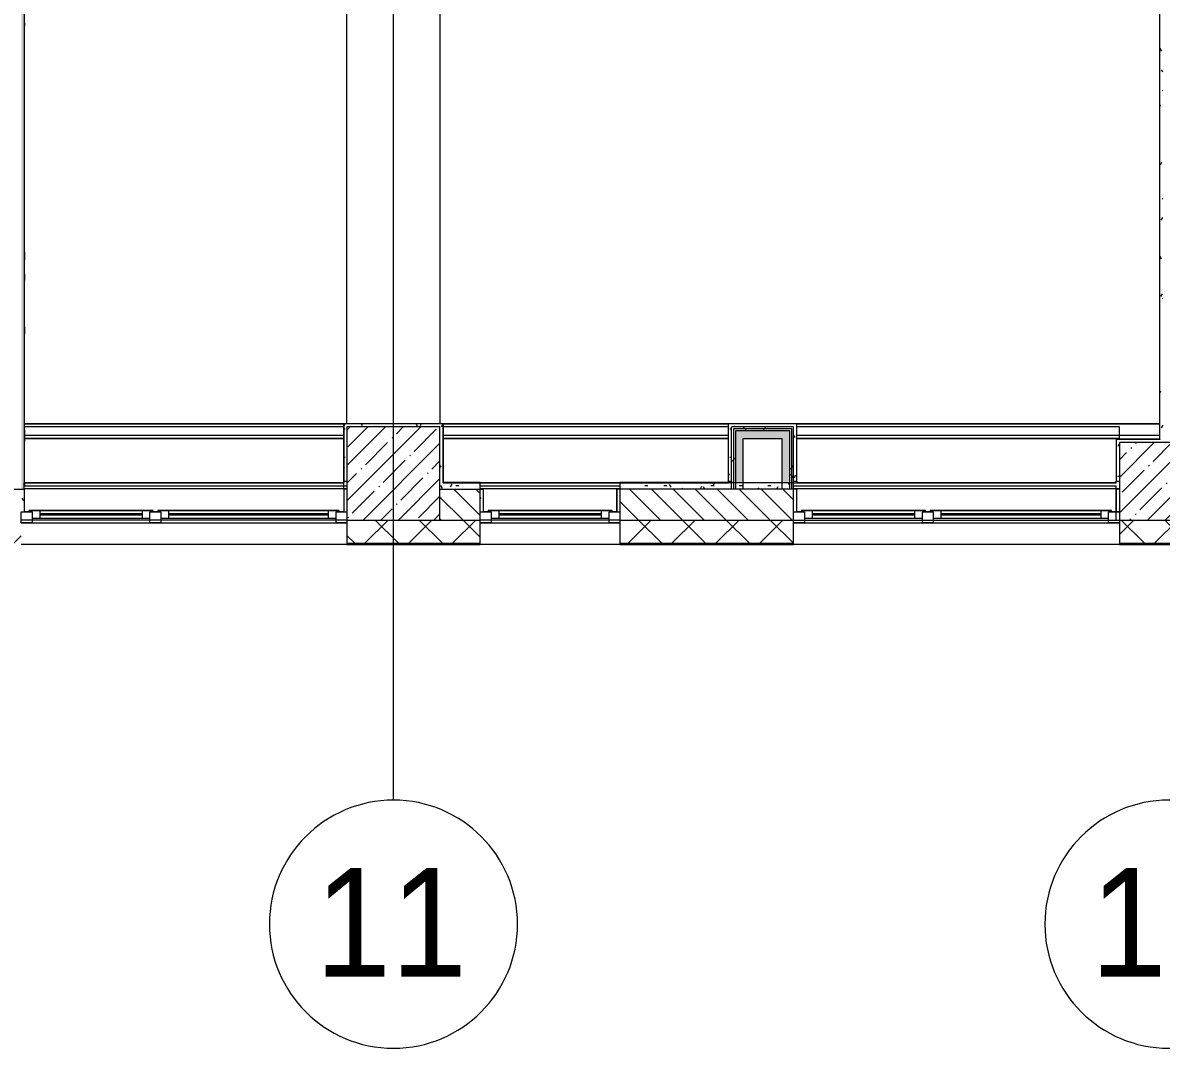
# Model space of a CAD drawing. Header units: millimetres. Extents: x -1113 to 415037, y -3642 to 354837.
# Drawn here: x 179692 to 187032, y -3506 to 3107 of the extents above; entities that cross this region are included whole.
import ezdxf

# ---------------------------------------------------------------- set-up
doc = ezdxf.new("R2010")
doc.units = ezdxf.units.MM
for name, color, linetype, lineweight in [('A-FLOR', 7, 'Continuous', 9), ('A-GLAZ', 7, 'Continuous', 9), ('A-GLAZ-1', 7, 'Continuous', 5), ('A-WALL', 7, 'Continuous', 5), ('I-WALL', 7, 'Continuous', 5), ('S-COLS', 7, 'Continuous', 9), ('S-COLS-1', 7, 'Continuous', 5), ('Оси', 7, 'Continuous', 9), ('Оси-1', 7, 'Continuous', 20)]:
    doc.layers.add(name, color=color, linetype=linetype, lineweight=lineweight)
doc.layers.add('A-WALL-1', color=9, linetype='Continuous', lineweight=5, true_color=0x808080)
doc.layers.add('A-WALL-FNSH-1', color=9, linetype='Continuous', lineweight=5, true_color=0x808080)
doc.styles.add('Arial', font='arial.ttf', dxfattribs={"width": 0.9, "height": 700})
pattern_1 = [(0, (148772.123, -1e-08), (243.84, 60.96), [20.117, -162.763, 20.117, -162.763, -975.36]), (0, (148772.123, -1e-08), (243.84, 60.96), [-365.76, 20.117, -345.643, 20.117, -162.763, -426.72]), (0, (148772.123, -1e-08), (243.84, 60.96), [-914.4, 20.117, -101.803, 20.117, -284.683]), (120, (148863.563, 30.48), (-174.71291, 180.69163), [20.117, -162.763, 20.117, -162.763, -975.36]), (120, (148863.563, 30.48), (-174.71291, 180.69163), [-365.76, 20.117, -345.643, 20.117, -162.763, -426.72]), (120, (148863.563, 30.48), (-174.71291, 180.69163), [-914.4, 20.117, -101.803, 20.117, -284.683]), (240, (148894.043, 152.4), (-69.12709, -241.65163), [20.117, -162.763, 20.117, -162.763, -975.36]), (240, (148894.043, 152.4), (-69.12709, -241.65163), [-365.76, 20.117, -345.643, 20.117, -162.763, -426.72]), (240, (148894.043, 152.4), (-69.12709, -241.65163), [-914.4, 20.117, -101.803, 20.117, -284.683])]
pattern_2 = [(45, (148772.12, -1e-08), (-212.132, 212.132), []), (135, (148772.12, -1e-08), (-212.132, -212.132), [])]

# ---------------------------------------------------------------- blocks, each defined once
blk = doc.blocks.new('BSC_Колонна _Прямоугольная - 600х600-V313-Объем проектирования 2 этажа')
at = {"layer": 'S-COLS-1'}
h = blk.add_hatch(dxfattribs=at)
h.set_pattern_fill('FP_66', color=256, style=0, pattern_type=2)
h.set_pattern_definition([(45, (-33310, -200), (-114.04925, 114.04925), []), (45, (-33195.95, -200), (-114.04925, 114.04925), [201.613, -40.323, 6.706, -33.617])])
h.paths.add_polyline_path([(-300, -300), (300, -300), (300, 300), (-300, 300), (-300, -247.3)])
for p, q in [((300, 300), (-300, 300)), ((-300, 300), (-300, -300)), ((300, -300), (300, 300)), ((-300, -300), (300, -300))]:
    blk.add_line(p, q, dxfattribs=at)
blk = doc.blocks.new('120_Окно_СКБ_2Ст - 120_Окно_СКБ_2Ст 2100х2400 _мал створка справа_-22446225-Объем проектирования 2 этажа')
at = {"layer": 'A-GLAZ'}
for p, q in [((-1050, -127), (-1050, -57)), ((-1050, -57), (-980, -57)), ((-980, -57), (-980, -127)), ((150, -127), (150, -57)), ((150, -57), (220, -57)), ((220, -57), (220, -127)), ((980, -127), (980, -57)), ((980, -57), (1050, -57)), ((1050, -57), (1050, -127)), ((-980, -127), (-1050, -127)), ((-980, -127), (-1000, -127)), ((-1000, -127), (-1000, -137)), ((-1000, -137), (170, -137)), ((170, -137), (-1000, -137)), ((150, -87), (-980, -87)), ((-980, -87), (-980, -127)), ((-930, -137), (-930, -87)), ((100, -137), (100, -87)), ((150, -127), (150, -87)), ((220, -127), (150, -127)), ((170, -127), (150, -127)), ((170, -137), (170, -127)), ((220, -127), (200, -127)), ((200, -127), (200, -137)), ((200, -137), (1000, -137)), ((1000, -137), (200, -137)), ((980, -87), (220, -87)), ((220, -87), (220, -127)), ((270, -137), (270, -87)), ((930, -137), (930, -87)), ((980, -127), (980, -87)), ((1050, -127), (980, -127)), ((1000, -127), (980, -127)), ((1000, -137), (1000, -127))]:
    blk.add_line(p, q, dxfattribs=at)
at = {"layer": 'A-GLAZ-1'}
for p, q in [((1050, -57), (-1050, -57)), ((-1030, -127), (-1000, -127)), ((-930, -107), (100, -107)), ((100, -117), (-930, -117)), ((170, -127), (200, -127)), ((270, -107), (930, -107)), ((930, -117), (270, -117)), ((1000, -127), (1030, -127))]:
    blk.add_line(p, q, dxfattribs=at)
blk = doc.blocks.new('120_Окно_СКБ_2Ст - 120_Окно_СКБ_2Ст 2100х2400 _мал створка справа_-V319-Объем проектирования 2 этажа')
at = {"layer": 'A-GLAZ'}
for p, q in [((-1050, -127), (-1050, -57)), ((-1050, -57), (-980, -57)), ((-980, -57), (-980, -127)), ((150, -127), (150, -57)), ((150, -57), (220, -57)), ((220, -57), (220, -127)), ((980, -127), (980, -57)), ((980, -57), (1050, -57)), ((1050, -57), (1050, -127)), ((-980, -127), (-1050, -127)), ((-980, -127), (-1000, -127)), ((-1000, -127), (-1000, -137)), ((-1000, -137), (170, -137)), ((170, -137), (-1000, -137)), ((150, -87), (-980, -87)), ((-980, -87), (-980, -127)), ((-930, -137), (-930, -87)), ((100, -137), (100, -87)), ((150, -127), (150, -87)), ((220, -127), (150, -127)), ((170, -127), (150, -127)), ((170, -137), (170, -127)), ((220, -127), (200, -127)), ((200, -127), (200, -137)), ((200, -137), (1000, -137)), ((1000, -137), (200, -137)), ((980, -87), (220, -87)), ((220, -87), (220, -127)), ((270, -137), (270, -87)), ((930, -137), (930, -87)), ((980, -127), (980, -87)), ((1050, -127), (980, -127)), ((1000, -127), (980, -127)), ((1000, -137), (1000, -127))]:
    blk.add_line(p, q, dxfattribs=at)
at = {"layer": 'A-GLAZ-1'}
for p, q in [((1050, -57), (-1050, -57)), ((-1050, -127), (-1000, -127)), ((-930, -107), (100, -107)), ((100, -117), (-930, -117)), ((170, -127), (200, -127)), ((270, -107), (930, -107)), ((930, -117), (270, -117)), ((1000, -127), (1030, -127))]:
    blk.add_line(p, q, dxfattribs=at)
blk = doc.blocks.new('BSC_Колонна _Прямоугольная - 500х500-V366-Объем проектирования 2 этажа')
at = {"layer": 'S-COLS-1'}
h = blk.add_hatch(dxfattribs=at)
h.set_pattern_fill('FP_112', color=256, style=0, pattern_type=2)
h.set_pattern_definition([(45, (-38240, -150), (-114.04925, 114.04925), []), (45, (-38125.95, -150), (-114.04925, 114.04925), [201.613, -40.323, 6.706, -33.617])])
h.paths.add_polyline_path([(250, -250), (250, 250), (-250, 250), (-250, -250), (177, -250)])
for p, q in [((250, 250), (-250, 250)), ((-250, 250), (-250, -250)), ((250, -250), (250, 250)), ((-250, -250), (250, -250))]:
    blk.add_line(p, q, dxfattribs=at)
blk = doc.blocks.new('120_Окно_СКБ_1Ст - 120_Окно_СКБ_1Ст 900х2500_h_-V390-Объем проектирования 2 этажа')
at = {"layer": 'A-GLAZ'}
for p, q in [((-450, -127), (-450, -57)), ((-450, -57), (-380, -57)), ((-380, -57), (-380, -127)), ((380, -127), (380, -57)), ((380, -57), (450, -57)), ((450, -57), (450, -127)), ((-380, -127), (-450, -127)), ((-380, -127), (-400, -127)), ((-400, -127), (-400, -137)), ((-400, -137), (400, -137)), ((400, -137), (-400, -137)), ((380, -87), (-380, -87)), ((-380, -87), (-380, -127)), ((-330, -137), (-330, -87)), ((330, -137), (330, -87)), ((380, -127), (380, -87)), ((450, -127), (380, -127)), ((400, -127), (380, -127)), ((400, -137), (400, -127))]:
    blk.add_line(p, q, dxfattribs=at)
at = {"layer": 'A-GLAZ-1'}
for p, q in [((450, -57), (-450, -57)), ((-430, -127), (-400, -127)), ((-330, -107), (330, -107)), ((330, -117), (-330, -117)), ((400, -127), (430, -127))]:
    blk.add_line(p, q, dxfattribs=at)
blk = doc.blocks.new('Зашивка приборов отопления23 - Зашивка приборов отопления-33321838-Объем проектирования 2 этажа')
at = {"layer": 'A-WALL'}
for p, q in [((36620, 23400), (34540, 23400)), ((34560, 23079), (36620, 23079)), ((36620, 23079), (34560, 23079)), ((34560, 23004), (36620, 23004))]:
    blk.add_line(p, q, dxfattribs=at)
blk = doc.blocks.new('Зашивка приборов отопления24 - Зашивка приборов отопления-33321996-Объем проектирования 2 этажа')
at = {"layer": 'A-WALL'}
for p, q in [((36380, 23400), (35480, 23400)), ((34780, 23079), (36620, 23079)), ((36620, 23079), (34780, 23079)), ((34780, 23004), (36620, 23004))]:
    blk.add_line(p, q, dxfattribs=at)
blk = doc.blocks.new('Зашивка приборов отопления25 - Зашивка приборов отопления-33322064-Объем проектирования 2 этажа')
at = {"layer": 'A-WALL'}
for p, q in [((36640, 23400), (34540, 23400)), ((34540, 23084), (34540, 23079)), ((34540, 23079), (36620, 23079)), ((36620, 23079), (34540, 23079)), ((34540, 23079), (34540, 23004)), ((34540, 23004), (36620, 23004))]:
    blk.add_line(p, q, dxfattribs=at)
blk = doc.blocks.new('Ось сетки - D8-29747960-Объем проектирования 2 этажа')
at = {"layer": 'Оси-1'}
for start, end in [(360, 180), (180, 360)]:
    blk.add_arc((0, 0), 4, start, end, dxfattribs=at)

msp = doc.modelspace()

# ---------------------------------------------------------------- hatches: boundary and pattern name
at = {"layer": 'A-WALL'}
h = msp.add_hatch(dxfattribs=at)
h.set_pattern_fill('FP_2', color=256, style=0, pattern_type=2)
h.set_pattern_definition([(135, (148772.12, -1e-08), (-70.71068, -70.71068), [])])
h.paths.add_polyline_path([(183542.1, -100), (184662.1, -100), (184662.1, 100), (183542.1, 100), (183542.1, -66)])
h.paths.add_polyline_path([(182642.1, -100), (182642.1, 100), (182382.1, 100), (182382.1, -100)])
h = msp.add_hatch(dxfattribs=at)
h.set_pattern_fill('FP_24', color=256, style=0, pattern_type=2)
h.set_pattern_definition([(45, (148772.12, -1e-08), (-141.42136, 141.42136), []), (135, (148772.12, -1e-08), (-141.42136, -141.42136), [])])
h.paths.add_polyline_path([(224252.1, -250), (224472.1, -250), (224472.1, -100), (220332.1, -100), (220332.1, -250), (224048.6, -250)])
h.paths.add_polyline_path([(216098.5, -250), (219432.1, -250), (219432.1, -100), (215832.1, -100), (215832.1, -250)])
h.paths.add_polyline_path([(214182.1, -250), (214932.1, -250), (214932.1, -100), (213932.1, -100), (213932.1, -250)])
h.paths.add_polyline_path([(210182.1, -250), (210832.1, -250), (210832.1, -100), (209682.1, -100), (209682.1, -250)])
h.paths.add_polyline_path([(207582.1, -250), (207582.1, -100), (206832.1, -100), (206832.1, -250), (207425.7, -250)])
h.paths.add_polyline_path([(205182.1, -250), (205932.1, -250), (205932.1, -100), (205182.1, -100), (205182.1, -118)])
h.paths.add_polyline_path([(200682.1, -250), (202082.1, -250), (202082.1, -100), (200682.1, -100)])
h.paths.add_polyline_path([(196584.7, -250), (197582.1, -250), (197582.1, -100), (196182.1, -100), (196182.1, -250)])
h.paths.add_polyline_path([(191682.1, -250), (192808.5, -250), (192808.5, -100), (191432.1, -100), (191432.1, -250), (191525.5, -250)])
h.paths.add_polyline_path([(194082.1, -250), (194082.1, -100), (193708.5, -100), (193708.5, -250)])
h.paths.add_polyline_path([(187262.1, -250), (188332.1, -250), (188332.1, -100), (186762.1, -100), (186762.1, -250), (187189.1, -250)])
h.paths.add_polyline_path([(181782.1, -250), (182642.1, -250), (182642.1, -100), (181782.1, -100), (181782.1, -118)])
h.paths.add_polyline_path([(183575.5, -250), (184662.1, -250), (184662.1, -100), (183542.1, -100), (183542.1, -250)])
h.paths.add_polyline_path([(178516.3, -250), (179682.1, -250), (179682.1, -100), (177981.9, -100), (177981.9, -250)])
h.paths.add_polyline_path([(171289, -250), (171482.1, -250), (171482.1, -100), (170382.1, -100), (170382.1, -250), (171282.1, -250)])
h.paths.add_polyline_path([(174902.6, -250), (175181.9, -250), (175181.9, -100), (173582.1, -100), (173582.1, -250), (174332.1, -250)])
h.paths.add_polyline_path([(165432.1, -250), (166032.1, -250), (166032.1, -100), (164882.1, -100), (164882.1, -250)])
h.paths.add_polyline_path([(167582.1, -250), (167582.1, -100), (166932.1, -100), (166932.1, -250), (166952.6, -250)])
h.paths.add_polyline_path([(160932.1, -250), (161782.1, -250), (161782.1, -100), (160432.1, -100), (160432.1, -250), (160448, -250)])
h.paths.add_polyline_path([(155388.8, -250), (157332.1, -250), (157332.1, -100), (153402.1, -100), (153402.1, -250), (154666.1, -250)])
h.paths.add_polyline_path([(148662.1, -250), (152502.1, -250), (152502.1, -100), (148512.1, -100), (148512.1, -250)])
at = {"layer": 'I-WALL'}
h = msp.add_hatch(dxfattribs=at)
h.set_pattern_fill('FP_191', color=256, style=0, pattern_type=2)
h.set_pattern_definition(pattern_1)
h.paths.add_polyline_path([(179682.1, 100), (179702.1, 100), (179702.1, 7900), (179682.1, 7900), (179682.1, 120)])
h = msp.add_hatch(dxfattribs=at)
h.set_pattern_fill('FP_191', color=256, style=0, pattern_type=2)
h.set_pattern_definition(pattern_1)
h.paths.add_polyline_path([(187042.1, 400), (187041, 5250), (187022.1, 5250), (187022.1, 421), (187041.9, 400.2)])
h.paths.add_polyline_path([(187033.9, 400), (187041.9, 400.3), (187022.1, 420), (187022.1, 400)])
h = msp.add_hatch(dxfattribs=at)
h.set_pattern_fill('FP_191', color=256, style=0, pattern_type=2)
h.set_pattern_definition(pattern_1)
h.paths.add_polyline_path([(181782.1, 150), (181782.1, 520), (181762.1, 520), (181762.1, 150), (181768.6, 150)])
h = msp.add_hatch(dxfattribs=at)
h.set_pattern_fill('FP_191', color=256, style=0, pattern_type=2)
h.set_pattern_definition(pattern_1)
h.paths.add_polyline_path([(182382.1, 500), (182402.1, 500.2), (182402.1, 520), (181782.1, 520), (181782.1, 500), (182130, 500)])
h = msp.add_hatch(dxfattribs=at)
h.set_pattern_fill('FP_191', color=256, style=0, pattern_type=2)
h.set_pattern_definition(pattern_1)
h.paths.add_polyline_path([(184681.1, 500), (184682.1, 500), (184681.1, 520), (184242.1, 520), (184242.1, 500), (184662.1, 500)])
h = msp.add_hatch(dxfattribs=at)
h.set_pattern_fill('FP_191', color=256, style=0, pattern_type=2)
h.set_pattern_definition(pattern_1)
h.paths.add_polyline_path([(182402.1, 140), (182402.1, 500), (182382.1, 500), (182382.1, 140)])
h = msp.add_hatch(dxfattribs=at)
h.set_pattern_fill('FP_191', color=256, style=0, pattern_type=2)
h.set_pattern_definition(pattern_1)
h.paths.add_polyline_path([(184262.1, 150), (184262.1, 500), (184242.1, 499), (184242.1, 150)])
h = msp.add_hatch(dxfattribs=at)
h.set_pattern_fill('FP_192', color=256, style=0, pattern_type=2)
h.set_pattern_definition(pattern_2)
h.paths.add_polyline_path([(184262.1, 140), (184274.6, 140), (184274.6, 500), (184262.1, 500), (184262.1, 150)])
h = msp.add_hatch(dxfattribs=at)
h.set_pattern_fill('FP_192', color=256, style=0, pattern_type=2)
h.set_pattern_definition(pattern_2)
h.paths.add_polyline_path([(184274.6, 487.5), (184662.1, 487.5), (184662.1, 500), (184274.6, 500)])
h = msp.add_hatch(dxfattribs=at)
h.set_pattern_fill('FP_192', color=256, style=0, pattern_type=2)
h.set_pattern_definition(pattern_2)
h.paths.add_polyline_path([(184274.6, 140), (184287.1, 140), (184287.1, 487.5), (184274.6, 487.5), (184274.6, 150)])
h = msp.add_hatch(dxfattribs=at)
h.set_pattern_fill('FP_192', color=256, style=0, pattern_type=2)
h.set_pattern_definition(pattern_2)
h.paths.add_polyline_path([(184287.1, 475), (184649.6, 475), (184649.6, 487.5), (184287.1, 487.5)])
for points in [[(184337.1, 140), (184337.1, 475), (184287.1, 475), (184287.1, 140), (184298.2, 140)], [(184637.1, 425), (184637.1, 475), (184337.1, 475), (184337.1, 425), (184587.1, 425)], [(184587.1, 140), (184637.1, 140), (184637.1, 425), (184587.1, 425), (184587.1, 281)]]:
    msp.add_hatch(color=256, dxfattribs=at).paths.add_polyline_path(points)
h = msp.add_hatch(dxfattribs=at)
h.set_pattern_fill('FP_192', color=256, style=0, pattern_type=2)
h.set_pattern_definition(pattern_2)
h.paths.add_polyline_path([(184637.1, 140), (184649.6, 140), (184649.6, 475), (184637.1, 475), (184637.1, 284.2)])
h = msp.add_hatch(dxfattribs=at)
h.set_pattern_fill('FP_192', color=256, style=0, pattern_type=2)
h.set_pattern_definition(pattern_2)
h.paths.add_polyline_path([(184662.1, 140), (184662.1, 487.5), (184649.6, 487.5), (184649.6, 140), (184660.6, 140)])
h = msp.add_hatch(dxfattribs=at)
h.set_pattern_fill('FP_191', color=256, style=0, pattern_type=2)
h.set_pattern_definition(pattern_1)
h.paths.add_polyline_path([(184662.1, 150), (184682.1, 150), (184681.1, 500), (184662.1, 500), (184662.1, 285.8)])
h = msp.add_hatch(dxfattribs=at)
h.set_pattern_fill('FP_191', color=256, style=0, pattern_type=2)
h.set_pattern_definition(pattern_1)
h.paths.add_polyline_path([(186742.1, 150), (186762.1, 150), (186762.1, 400), (186742.1, 398.4), (186742.1, 397.1)])
h = msp.add_hatch(dxfattribs=at)
h.set_pattern_fill('FP_191', color=256, style=0, pattern_type=2)
h.set_pattern_definition(pattern_1)
h.paths.add_polyline_path([(179682.1, -48), (179702.1, -48), (179702.1, 100), (179682.1, 100), (179682.1, -25)])
h = msp.add_hatch(dxfattribs=at)
h.set_pattern_fill('FP_191', color=256, style=0, pattern_type=2)
h.set_pattern_definition(pattern_1)
h.paths.add_polyline_path([(183542.1, 100), (184662.1, 100), (184662.1, 140), (183542.1, 140), (183542.1, 120)])
h.paths.add_polyline_path([(182491.4, 100), (182642.1, 100), (182642.1, 140), (182382.1, 140), (182382.1, 100)])
h = msp.add_hatch(dxfattribs=at)
h.set_pattern_fill('FP_191', color=256, style=0, pattern_type=2)
h.set_pattern_definition(pattern_1)
h.paths.add_polyline_path([(182642.1, -48), (182662.1, -48), (182662.1, 100), (182642.1, 100), (182642.1, 81.4)])
h = msp.add_hatch(dxfattribs=at)
h.set_pattern_fill('FP_191', color=256, style=0, pattern_type=2)
h.set_pattern_definition(pattern_1)
h.paths.add_polyline_path([(184662.1, -48), (184682.1, -48), (184682.1, 100), (184662.1, 100), (184662.1, 81.4)])

# ---------------------------------------------------------------- linework, layer by layer
at = {"layer": 'A-FLOR'}
for p, q in [((181782.1, 520), (181782.1, 7187.3)), ((182382.1, 7187.3), (182382.1, 520)), ((184241.1, 520), (184241.1, 500)), ((184681.1, 520), (184242.1, 520)), ((181762.1, 445), (179702.1, 445)), ((184242.1, 445), (182402.1, 445)), ((187022.1, 445), (184682.1, 445)), ((187022.1, 420), (186762.1, 420)), ((181762.1, 140), (181762.1, 150)), ((186742.1, 140), (186742.1, 150)), ((179702.1, 140), (181762.1, 140)), ((182642.1, 140), (183542.1, 140)), ((184587.1, 140), (184337.1, 140)), ((184662.1, 140), (186742.1, 140))]:
    msp.add_line(p, q, dxfattribs=at)
at = {"layer": 'A-WALL'}
for p, q in [((182402.1, 500), (182402.1, 140)), ((184274.6, 487.5), (184274.6, 100)), ((184649.6, 487.5), (184274.6, 487.5)), ((184287.1, 475), (184287.1, 100)), ((184637.1, 475), (184287.1, 475)), ((184637.1, 100), (184637.1, 475)), ((184649.6, 100), (184649.6, 487.5)), ((186762.1, 420), (186742.1, 420)), ((182382.1, 100), (182662.1, 100)), ((184682.1, 100), (183522.1, 100)), ((182382.1, -100), (182642.1, -100)), ((183542.1, -100), (186762.1, -100)), ((181782.1, -258), (179682.1, -258)), ((181782.1, -250), (182642.1, -250)), ((181782.1, -253), (182642.1, -253)), ((183542.1, -258), (182642.1, -258)), ((183542.1, -250), (184662.1, -250)), ((183542.1, -253), (184662.1, -253)), ((186762.1, -258), (184662.1, -258)), ((186762.1, -250), (188332.1, -250)), ((186762.1, -253), (188332.1, -253))]:
    msp.add_line(p, q, dxfattribs=at)
at = {"layer": 'A-WALL-1'}
for p, q in [((182402.1, 520), (181762.1, 520)), ((184682.1, 520), (184681.1, 520)), ((184682.1, 150), (184682.1, 520)), ((184662.1, 500), (184262.1, 500)), ((184262.1, 100), (184262.1, 500)), ((184662.1, -250), (184662.1, 500)), ((184337.1, 100), (184337.1, 425)), ((184337.1, 425), (184587.1, 425)), ((184587.1, 425), (184587.1, 100)), ((186742.1, 420), (186742.1, 150)), ((187022.1, 421), (187022.1, 420)), ((181762.1, 150), (181782.1, 150)), ((184242.1, 150), (184262.1, 150)), ((184662.1, 150), (184682.1, 150)), ((186742.1, 150), (186762.1, 150)), ((178581.9, 100), (179702.1, 100)), ((179702.1, 100), (179702.1, 140)), ((181782.1, 100), (181762.1, 100)), ((181762.1, 100), (181762.1, -48)), ((182403.1, 140), (182402.1, 140)), ((182642.1, -250), (182642.1, 140)), ((182662.1, -48), (182662.1, 100)), ((183522.1, 100), (183522.1, -48)), ((183542.1, 140), (183542.1, -250)), ((184662.1, 140), (184242.1, 140)), ((184682.1, -48), (184682.1, 100)), ((179682.1, -48), (179702.1, -48)), ((181762.1, -48), (181782.1, -48)), ((182642.1, -48), (182662.1, -48)), ((183522.1, -48), (183542.1, -48)), ((184662.1, -48), (184682.1, -48)), ((181782.1, -100), (181782.1, -250)), ((186762.1, -100), (186762.1, -250))]:
    msp.add_line(p, q, dxfattribs=at)
at = {"layer": 'A-WALL-FNSH-1'}
for p, q in [((179702.1, 7920), (179702.1, 140)), ((179703.1, 141), (179703.1, 7921)), ((187021.1, 5249), (187021.1, 421)), ((187022.1, 421), (187022.1, 5250)), ((179704.1, 3087.7), (179703.1, 3087.7)), ((179704.1, 141), (179704.1, 3087.7)), ((182402.1, 521), (181761.1, 521)), ((181761.1, 520), (181761.1, 141)), ((181762.1, 150), (181762.1, 520)), ((182402.1, 520), (182402.1, 500)), ((182403.1, 141), (182403.1, 521)), ((184241.1, 521), (184241.1, 141)), ((184683.1, 521), (184241.1, 521)), ((184242.1, 140), (184242.1, 520)), ((184683.1, 150), (184683.1, 521)), ((186741.1, 421), (186741.1, 150)), ((187021.1, 421), (186741.1, 421)), ((184682.1, 150), (184683.1, 150)), ((186741.1, 150), (186742.1, 150)), ((179703.1, 100), (179702.1, 100)), ((179702.1, 100), (179702.1, -48)), ((179703.1, 141), (179704.1, 141)), ((179703.1, -48), (179703.1, 100)), ((181761.1, 141), (181762.1, 141)), ((181762.1, 100), (181761.1, 100)), ((181761.1, 100), (181761.1, -48)), ((182642.1, 141), (182403.1, 141)), ((182403.1, 140), (182642.1, 140)), ((182642.1, 140), (182642.1, 141)), ((182663.1, 100), (182662.1, 100)), ((182663.1, -48), (182663.1, 100)), ((183522.1, 100), (183521.1, 100)), ((183521.1, 100), (183521.1, -48)), ((184241.1, 141), (183542.1, 141)), ((183542.1, 141), (183542.1, 140)), ((183542.1, 140), (184242.1, 140)), ((184683.1, 100), (184682.1, 100)), ((184683.1, -48), (184683.1, 100)), ((186742.1, 100), (186741.1, 100)), ((186741.1, 100), (186741.1, -48)), ((179702.1, -48), (179703.1, -48)), ((181761.1, -48), (181762.1, -48)), ((182662.1, -48), (182663.1, -48)), ((183521.1, -48), (183522.1, -48)), ((184682.1, -48), (184683.1, -48)), ((186741.1, -48), (186742.1, -48)), ((181782.1, -250), (181782.1, -258)), ((181782.1, -258), (182642.1, -258)), ((182642.1, -258), (182642.1, -250)), ((183542.1, -250), (183542.1, -258)), ((183542.1, -258), (184662.1, -258)), ((184662.1, -258), (184662.1, -250)), ((186762.1, -250), (186762.1, -258)), ((186762.1, -258), (188332.1, -258))]:
    msp.add_line(p, q, dxfattribs=at)
at = {"layer": 'I-WALL'}
for p, q in [((179703.1, 3105.1), (179704.1, 3105.1)), ((179704.1, 3105.1), (179704.1, 3087.7)), ((179704.1, 2622.2), (179703.1, 2622.2)), ((179704.1, 2556), (179703.1, 2556)), ((179703.1, 2547.4), (179704.1, 2547.4)), ((179703.1, 2337.4), (179704.1, 2337.4)), ((179703.1, 2335.4), (179704.1, 2335.4)), ((179703.1, 2275.7), (179704.1, 2275.7)), ((179703.1, 1844.5), (179704.1, 1844.5)), ((179703.1, 1744.5), (179704.1, 1744.5)), ((179704.1, 1630.3), (179703.1, 1630.3)), ((179703.1, 1577.2), (179704.1, 1577.2)), ((179704.1, 1485.5), (179703.1, 1485.5)), ((179703.1, 1445.5), (179704.1, 1445.5)), ((179704.1, 1143.1), (179703.1, 1143.1)), ((179703.1, 1100.1), (179704.1, 1100.1)), ((179703.1, 521), (181761.1, 521)), ((181761.1, 520), (179703.1, 520)), ((181761.1, 520), (181761.1, 521)), ((182402.1, 521), (182402.1, 520)), ((182402.1, 521), (184241.1, 521)), ((184242.1, 520), (182402.1, 520)), ((184683.1, 521), (187021.1, 521)), ((187021.1, 520), (184683.1, 520)), ((179704.1, 482.6), (179703.1, 482.6)), ((179703.1, 406.3), (179704.1, 406.3)), ((184682.1, 150), (184682.1, 141)), ((186741.1, 141), (186741.1, 150)), ((186742.1, 141), (186742.1, 150)), ((179702.1, 120), (181782.1, 120)), ((179703.1, 141), (179703.1, 120)), ((179704.1, 141), (181761.1, 141)), ((181762.1, 100), (181762.1, 140)), ((182642.1, 141), (183542.1, 141)), ((182642.1, 120), (183542.1, 120)), ((184662.1, 120), (186742.1, 120)), ((184682.1, 141), (186742.1, 141)), ((186742.1, -100), (186742.1, 120)), ((186762.1, 100), (186742.1, 100)), ((186762.1, -48), (186742.1, -48)), ((181782.1, -100), (179682.1, -100)), ((183542.1, -100), (182642.1, -100))]:
    msp.add_line(p, q, dxfattribs=at)
at = {"layer": 'I-WALL', "flags": 128}
for points in [[(179703.1, 1585.2), (179703.1, 1588.4), (179703.1, 1592), (179703.1, 1595.9), (179703.1, 1599.9), (179703.1, 1604.1), (179703.1, 1608.3), (179703.1, 1612.3), (179703.1, 1616.1), (179703.1, 1619.7), (179703.1, 1622.8), (179703.1, 1625.5), (179703.1, 1627.6), (179703.1, 1629.1), (179703.1, 1630.1), (179703.1, 1630.3)], [(179703.1, 1630.3), (179703.1, 1629.9), (179703.1, 1628.9), (179703.1, 1627.3), (179703.1, 1625.1), (179703.1, 1622.3)], [(179703.1, 1622.3), (179703.1, 1625.1), (179703.1, 1627.3), (179703.1, 1628.9), (179703.1, 1629.9), (179703.1, 1630.3)], [(179703.1, 1630.3), (179703.1, 1630.1), (179703.1, 1629.1), (179703.1, 1627.6), (179703.1, 1625.5), (179703.1, 1622.8), (179703.1, 1619.7), (179703.1, 1616.1), (179703.1, 1612.3), (179703.1, 1608.3), (179703.1, 1604.1), (179703.1, 1599.9), (179703.1, 1595.9), (179703.1, 1592), (179703.1, 1588.4), (179703.1, 1585.2)], [(179703.1, 1622.3), (179703.1, 1619.1), (179703.1, 1615.5), (179703.1, 1611.6), (179703.1, 1607.6), (179703.1, 1603.4), (179703.1, 1599.3), (179703.1, 1595.2), (179703.1, 1591.4), (179703.1, 1587.9), (179703.1, 1584.7), (179703.1, 1582.1), (179703.1, 1579.9), (179703.1, 1578.4), (179703.1, 1577.5), (179703.1, 1577.2)], [(179703.1, 1577.2), (179703.1, 1577.5), (179703.1, 1578.4), (179703.1, 1579.9), (179703.1, 1582.1), (179703.1, 1584.7), (179703.1, 1587.9), (179703.1, 1591.4), (179703.1, 1595.2), (179703.1, 1599.3), (179703.1, 1603.4), (179703.1, 1607.6), (179703.1, 1611.6), (179703.1, 1615.5), (179703.1, 1619.1), (179703.1, 1622.3)], [(179704.1, 1622.3), (179704.1, 1625.1), (179704.1, 1627.3), (179704.1, 1628.9), (179704.1, 1629.9), (179704.1, 1630.3)], [(179704.1, 1630.3), (179704.1, 1630.1), (179704.1, 1629.1), (179704.1, 1627.6), (179704.1, 1625.5), (179704.1, 1622.8), (179704.1, 1619.7), (179704.1, 1616.1), (179704.1, 1612.3), (179704.1, 1608.3), (179704.1, 1604.1), (179704.1, 1599.9), (179704.1, 1595.9), (179704.1, 1592), (179704.1, 1588.4), (179704.1, 1585.2)], [(179704.1, 1585.2), (179704.1, 1588.4), (179704.1, 1592), (179704.1, 1595.9), (179704.1, 1599.9), (179704.1, 1604.1), (179704.1, 1608.3), (179704.1, 1612.3), (179704.1, 1616.1), (179704.1, 1619.7), (179704.1, 1622.8), (179704.1, 1625.5), (179704.1, 1627.6), (179704.1, 1629.1), (179704.1, 1630.1), (179704.1, 1630.3)], [(179704.1, 1630.3), (179704.1, 1629.9), (179704.1, 1628.9), (179704.1, 1627.3), (179704.1, 1625.1), (179704.1, 1622.3)], [(179704.1, 1577.2), (179704.1, 1577.5), (179704.1, 1578.4), (179704.1, 1579.9), (179704.1, 1582.1), (179704.1, 1584.7), (179704.1, 1587.9), (179704.1, 1591.4), (179704.1, 1595.2), (179704.1, 1599.3), (179704.1, 1603.4), (179704.1, 1607.6), (179704.1, 1611.6), (179704.1, 1615.5), (179704.1, 1619.1), (179704.1, 1622.3)], [(179704.1, 1622.3), (179704.1, 1619.1), (179704.1, 1615.5), (179704.1, 1611.6), (179704.1, 1607.6), (179704.1, 1603.4), (179704.1, 1599.3), (179704.1, 1595.2), (179704.1, 1591.4), (179704.1, 1587.9), (179704.1, 1584.7), (179704.1, 1582.1), (179704.1, 1579.9), (179704.1, 1578.4), (179704.1, 1577.5), (179704.1, 1577.2)], [(179703.1, 1577.2), (179703.1, 1577.6), (179703.1, 1578.6), (179703.1, 1580.3), (179703.1, 1582.5), (179703.1, 1585.2)], [(179703.1, 1585.2), (179703.1, 1582.5), (179703.1, 1580.3), (179703.1, 1578.6), (179703.1, 1577.6), (179703.1, 1577.2)], [(179704.1, 1585.2), (179704.1, 1582.5), (179704.1, 1580.3), (179704.1, 1578.6), (179704.1, 1577.6), (179704.1, 1577.2)], [(179704.1, 1577.2), (179704.1, 1577.6), (179704.1, 1578.6), (179704.1, 1580.3), (179704.1, 1582.5), (179704.1, 1585.2)], [(179703.1, 1465.5), (179703.1, 1468.6), (179703.1, 1471.7), (179703.1, 1474.6), (179703.1, 1477.3), (179703.1, 1479.6), (179703.1, 1481.7), (179703.1, 1483.3), (179703.1, 1484.5), (179703.1, 1485.3), (179703.1, 1485.5), (179703.1, 1485.3), (179703.1, 1484.5), (179703.1, 1483.3), (179703.1, 1481.7), (179703.1, 1479.6), (179703.1, 1477.3), (179703.1, 1474.6), (179703.1, 1471.7), (179703.1, 1468.6), (179703.1, 1465.5)], [(179703.1, 1465.5), (179703.1, 1468.6), (179703.1, 1471.7), (179703.1, 1474.6), (179703.1, 1477.3), (179703.1, 1479.6), (179703.1, 1481.7), (179703.1, 1483.3), (179703.1, 1484.5), (179703.1, 1485.3), (179703.1, 1485.5), (179703.1, 1485.3), (179703.1, 1484.5), (179703.1, 1483.3), (179703.1, 1481.7), (179703.1, 1479.6), (179703.1, 1477.3), (179703.1, 1474.6), (179703.1, 1471.7), (179703.1, 1468.6), (179703.1, 1465.5)], [(179704.1, 1465.5), (179704.1, 1468.6), (179704.1, 1471.7), (179704.1, 1474.6), (179704.1, 1477.3), (179704.1, 1479.6), (179704.1, 1481.7), (179704.1, 1483.3), (179704.1, 1484.5), (179704.1, 1485.3), (179704.1, 1485.5), (179704.1, 1485.3), (179704.1, 1484.5), (179704.1, 1483.3), (179704.1, 1481.7), (179704.1, 1479.6), (179704.1, 1477.3), (179704.1, 1474.6), (179704.1, 1471.7), (179704.1, 1468.6), (179704.1, 1465.5)], [(179704.1, 1465.5), (179704.1, 1468.6), (179704.1, 1471.7), (179704.1, 1474.6), (179704.1, 1477.3), (179704.1, 1479.6), (179704.1, 1481.7), (179704.1, 1483.3), (179704.1, 1484.5), (179704.1, 1485.3), (179704.1, 1485.5), (179704.1, 1485.3), (179704.1, 1484.5), (179704.1, 1483.3), (179704.1, 1481.7), (179704.1, 1479.6), (179704.1, 1477.3), (179704.1, 1474.6), (179704.1, 1471.7), (179704.1, 1468.6), (179704.1, 1465.5)], [(179703.1, 1465.5), (179703.1, 1462.4), (179703.1, 1459.3), (179703.1, 1456.4), (179703.1, 1453.8), (179703.1, 1451.4), (179703.1, 1449.3), (179703.1, 1447.7), (179703.1, 1446.5), (179703.1, 1445.8), (179703.1, 1445.5), (179703.1, 1445.8), (179703.1, 1446.5), (179703.1, 1447.7), (179703.1, 1449.3), (179703.1, 1451.4), (179703.1, 1453.8), (179703.1, 1456.4), (179703.1, 1459.3), (179703.1, 1462.4), (179703.1, 1465.5)], [(179703.1, 1465.5), (179703.1, 1462.4), (179703.1, 1459.3), (179703.1, 1456.4), (179703.1, 1453.8), (179703.1, 1451.4), (179703.1, 1449.3), (179703.1, 1447.7), (179703.1, 1446.5), (179703.1, 1445.8), (179703.1, 1445.5), (179703.1, 1445.8), (179703.1, 1446.5), (179703.1, 1447.7), (179703.1, 1449.3), (179703.1, 1451.4), (179703.1, 1453.8), (179703.1, 1456.4), (179703.1, 1459.3), (179703.1, 1462.4), (179703.1, 1465.5)], [(179704.1, 1465.5), (179704.1, 1462.4), (179704.1, 1459.3), (179704.1, 1456.4), (179704.1, 1453.8), (179704.1, 1451.4), (179704.1, 1449.3), (179704.1, 1447.7), (179704.1, 1446.5), (179704.1, 1445.8), (179704.1, 1445.5), (179704.1, 1445.8), (179704.1, 1446.5), (179704.1, 1447.7), (179704.1, 1449.3), (179704.1, 1451.4), (179704.1, 1453.8), (179704.1, 1456.4), (179704.1, 1459.3), (179704.1, 1462.4), (179704.1, 1465.5)], [(179704.1, 1465.5), (179704.1, 1462.4), (179704.1, 1459.3), (179704.1, 1456.4), (179704.1, 1453.8), (179704.1, 1451.4), (179704.1, 1449.3), (179704.1, 1447.7), (179704.1, 1446.5), (179704.1, 1445.8), (179704.1, 1445.5), (179704.1, 1445.8), (179704.1, 1446.5), (179704.1, 1447.7), (179704.1, 1449.3), (179704.1, 1451.4), (179704.1, 1453.8), (179704.1, 1456.4), (179704.1, 1459.3), (179704.1, 1462.4), (179704.1, 1465.5)], [(179703.1, 1130), (179703.1, 1133), (179703.1, 1135.7), (179703.1, 1138), (179703.1, 1140), (179703.1, 1141.5), (179703.1, 1142.5), (179703.1, 1143.1), (179703.1, 1143), (179703.1, 1142.5), (179703.1, 1141.4), (179703.1, 1139.9), (179703.1, 1137.9), (179703.1, 1135.5), (179703.1, 1132.7), (179703.1, 1129.7), (179703.1, 1126.5), (179703.1, 1123.2), (179703.1, 1119.8), (179703.1, 1116.5), (179703.1, 1113.3)], [(179703.1, 1113.3), (179703.1, 1116.5), (179703.1, 1119.8), (179703.1, 1123.2), (179703.1, 1126.5), (179703.1, 1129.7), (179703.1, 1132.7), (179703.1, 1135.5), (179703.1, 1137.9), (179703.1, 1139.9), (179703.1, 1141.4), (179703.1, 1142.5), (179703.1, 1143), (179703.1, 1143.1), (179703.1, 1142.5), (179703.1, 1141.5), (179703.1, 1140), (179703.1, 1138), (179703.1, 1135.7), (179703.1, 1133), (179703.1, 1130)], [(179703.1, 1113.3), (179703.1, 1110.3), (179703.1, 1107.6), (179703.1, 1105.2), (179703.1, 1103.2), (179703.1, 1101.7), (179703.1, 1100.7), (179703.1, 1100.2), (179703.1, 1100.2), (179703.1, 1100.7), (179703.1, 1101.8), (179703.1, 1103.4), (179703.1, 1105.4), (179703.1, 1107.8), (179703.1, 1110.5), (179703.1, 1113.5), (179703.1, 1116.7), (179703.1, 1120.1), (179703.1, 1123.4), (179703.1, 1126.8), (179703.1, 1130)], [(179703.1, 1130), (179703.1, 1126.8), (179703.1, 1123.4), (179703.1, 1120.1), (179703.1, 1116.7), (179703.1, 1113.5), (179703.1, 1110.5), (179703.1, 1107.8), (179703.1, 1105.4), (179703.1, 1103.4), (179703.1, 1101.8), (179703.1, 1100.7), (179703.1, 1100.2), (179703.1, 1100.2), (179703.1, 1100.7), (179703.1, 1101.7), (179703.1, 1103.2), (179703.1, 1105.2), (179703.1, 1107.6), (179703.1, 1110.3), (179703.1, 1113.3)], [(179704.1, 1113.3), (179704.1, 1116.5), (179704.1, 1119.8), (179704.1, 1123.2), (179704.1, 1126.5), (179704.1, 1129.7), (179704.1, 1132.7), (179704.1, 1135.5), (179704.1, 1137.9), (179704.1, 1139.9), (179704.1, 1141.4), (179704.1, 1142.5), (179704.1, 1143), (179704.1, 1143.1), (179704.1, 1142.5), (179704.1, 1141.5), (179704.1, 1140), (179704.1, 1138), (179704.1, 1135.7), (179704.1, 1133), (179704.1, 1130)], [(179704.1, 1130), (179704.1, 1133), (179704.1, 1135.7), (179704.1, 1138), (179704.1, 1140), (179704.1, 1141.5), (179704.1, 1142.5), (179704.1, 1143.1), (179704.1, 1143), (179704.1, 1142.5), (179704.1, 1141.4), (179704.1, 1139.9), (179704.1, 1137.9), (179704.1, 1135.5), (179704.1, 1132.7), (179704.1, 1129.7), (179704.1, 1126.5), (179704.1, 1123.2), (179704.1, 1119.8), (179704.1, 1116.5), (179704.1, 1113.3)], [(179704.1, 1130), (179704.1, 1126.8), (179704.1, 1123.4), (179704.1, 1120.1), (179704.1, 1116.7), (179704.1, 1113.5), (179704.1, 1110.5), (179704.1, 1107.8), (179704.1, 1105.4), (179704.1, 1103.4), (179704.1, 1101.8), (179704.1, 1100.7), (179704.1, 1100.2), (179704.1, 1100.2), (179704.1, 1100.7), (179704.1, 1101.7), (179704.1, 1103.2), (179704.1, 1105.2), (179704.1, 1107.6), (179704.1, 1110.3), (179704.1, 1113.3)], [(179704.1, 1113.3), (179704.1, 1110.3), (179704.1, 1107.6), (179704.1, 1105.2), (179704.1, 1103.2), (179704.1, 1101.7), (179704.1, 1100.7), (179704.1, 1100.2), (179704.1, 1100.2), (179704.1, 1100.7), (179704.1, 1101.8), (179704.1, 1103.4), (179704.1, 1105.4), (179704.1, 1107.8), (179704.1, 1110.5), (179704.1, 1113.5), (179704.1, 1116.7), (179704.1, 1120.1), (179704.1, 1123.4), (179704.1, 1126.8), (179704.1, 1130)], [(179703.1, 410), (179703.1, 413), (179703.1, 416.8), (179703.1, 421.2), (179703.1, 426.2), (179703.1, 431.7), (179703.1, 437.5), (179703.1, 443.4), (179703.1, 449.4), (179703.1, 455.3), (179703.1, 460.8), (179703.1, 466), (179703.1, 470.7), (179703.1, 474.7), (179703.1, 477.9), (179703.1, 480.4), (179703.1, 481.9), (179703.1, 482.6), (179703.1, 482.3), (179703.1, 481), (179703.1, 478.9)], [(179703.1, 478.9), (179703.1, 481), (179703.1, 482.3), (179703.1, 482.6), (179703.1, 481.9), (179703.1, 480.4), (179703.1, 477.9), (179703.1, 474.7), (179703.1, 470.7), (179703.1, 466), (179703.1, 460.8), (179703.1, 455.3), (179703.1, 449.4), (179703.1, 443.4), (179703.1, 437.5), (179703.1, 431.7), (179703.1, 426.2), (179703.1, 421.2), (179703.1, 416.8), (179703.1, 413), (179703.1, 410)], [(179703.1, 478.9), (179703.1, 475.9), (179703.1, 472.1), (179703.1, 467.7), (179703.1, 462.7), (179703.1, 457.2), (179703.1, 451.4), (179703.1, 445.5), (179703.1, 439.5), (179703.1, 433.7), (179703.1, 428.1), (179703.1, 422.9), (179703.1, 418.2), (179703.1, 414.2), (179703.1, 411), (179703.1, 408.5), (179703.1, 407), (179703.1, 406.4), (179703.1, 406.7), (179703.1, 407.9), (179703.1, 410)], [(179703.1, 410), (179703.1, 407.9), (179703.1, 406.7), (179703.1, 406.4), (179703.1, 407), (179703.1, 408.5), (179703.1, 411), (179703.1, 414.2), (179703.1, 418.2), (179703.1, 422.9), (179703.1, 428.1), (179703.1, 433.7), (179703.1, 439.5), (179703.1, 445.5), (179703.1, 451.4), (179703.1, 457.2), (179703.1, 462.7), (179703.1, 467.7), (179703.1, 472.1), (179703.1, 475.9), (179703.1, 478.9)], [(179704.1, 478.9), (179704.1, 481), (179704.1, 482.3), (179704.1, 482.6), (179704.1, 481.9), (179704.1, 480.4), (179704.1, 477.9), (179704.1, 474.7), (179704.1, 470.7), (179704.1, 466), (179704.1, 460.8), (179704.1, 455.3), (179704.1, 449.4), (179704.1, 443.4), (179704.1, 437.5), (179704.1, 431.7), (179704.1, 426.2), (179704.1, 421.2), (179704.1, 416.8), (179704.1, 413), (179704.1, 410)], [(179704.1, 410), (179704.1, 413), (179704.1, 416.8), (179704.1, 421.2), (179704.1, 426.2), (179704.1, 431.7), (179704.1, 437.5), (179704.1, 443.4), (179704.1, 449.4), (179704.1, 455.3), (179704.1, 460.8), (179704.1, 466), (179704.1, 470.7), (179704.1, 474.7), (179704.1, 477.9), (179704.1, 480.4), (179704.1, 481.9), (179704.1, 482.6), (179704.1, 482.3), (179704.1, 481), (179704.1, 478.9)], [(179704.1, 410), (179704.1, 407.9), (179704.1, 406.7), (179704.1, 406.4), (179704.1, 407), (179704.1, 408.5), (179704.1, 411), (179704.1, 414.2), (179704.1, 418.2), (179704.1, 422.9), (179704.1, 428.1), (179704.1, 433.7), (179704.1, 439.5), (179704.1, 445.5), (179704.1, 451.4), (179704.1, 457.2), (179704.1, 462.7), (179704.1, 467.7), (179704.1, 472.1), (179704.1, 475.9), (179704.1, 478.9)], [(179704.1, 478.9), (179704.1, 475.9), (179704.1, 472.1), (179704.1, 467.7), (179704.1, 462.7), (179704.1, 457.2), (179704.1, 451.4), (179704.1, 445.5), (179704.1, 439.5), (179704.1, 433.7), (179704.1, 428.1), (179704.1, 422.9), (179704.1, 418.2), (179704.1, 414.2), (179704.1, 411), (179704.1, 408.5), (179704.1, 407), (179704.1, 406.4), (179704.1, 406.7), (179704.1, 407.9), (179704.1, 410)]]:
    msp.add_lwpolyline(points, dxfattribs=at)
at = {"layer": 'Оси'}
msp.add_lwpolyline([(182082.1, -1906.3), (182082.1, 3093.7), (182082.1, 22398.1), (182082.1, 27398.1)], dxfattribs=at)

# ---------------------------------------------------------------- block references
at = {"layer": 'A-GLAZ', "color": 3, "rotation": 180}
for name, p in [('120_Окно_СКБ_2Ст - 120_Окно_СКБ_2Ст 2100х2400 _мал створка справа_-22446225-Объем проектирования 2 этажа', (180732.1, -175)), ('120_Окно_СКБ_1Ст - 120_Окно_СКБ_1Ст 900х2500_h_-V390-Объем проектирования 2 этажа', (183092.1, -175)), ('120_Окно_СКБ_2Ст - 120_Окно_СКБ_2Ст 2100х2400 _мал створка справа_-V319-Объем проектирования 2 этажа', (185712.1, -175))]:
    msp.add_blockref(name, p, dxfattribs=at)
at = {"layer": 'A-WALL', "rotation": 180}
for name, p in [('Зашивка приборов отопления23 - Зашивка приборов отопления-33321838-Объем проектирования 2 этажа', (216322.1, 23504)), ('Зашивка приборов отопления24 - Зашивка приборов отопления-33321996-Объем проектирования 2 этажа', (219022.1, 23504)), ('Зашивка приборов отопления25 - Зашивка приборов отопления-33322064-Объем проектирования 2 этажа', (221302.1, 23504))]:
    msp.add_blockref(name, p, dxfattribs=at)
at = {"layer": 'S-COLS'}
for name, p in [('BSC_Колонна _Прямоугольная - 600х600-V313-Объем проектирования 2 этажа', (182082.1, 200)), ('BSC_Колонна _Прямоугольная - 500х500-V366-Объем проектирования 2 этажа', (187012.1, 150))]:
    msp.add_blockref(name, p, dxfattribs=at)
at = {"layer": 'Оси-1', "xscale": 199.9999999999999, "yscale": 199.9999999999999, "zscale": 199.9999999999999}
for p in [(182082.1, -2706.3), (187082.1, -2706.3)]:
    msp.add_blockref('Ось сетки - D8-29747960-Объем проектирования 2 этажа', p, dxfattribs=at)

# ---------------------------------------------------------------- texts
at = {"layer": 'Оси', "char_height": 700, "width": 1212.151, "attachment_point": 1, "style": 'Arial'}
for s, insert in [('11', (181576.9, -2345)), ('12', (186576.9, -2345))]:
    msp.add_mtext(s, dxfattribs=dict(at, insert=insert))

doc.saveas('drawing.dxf')
